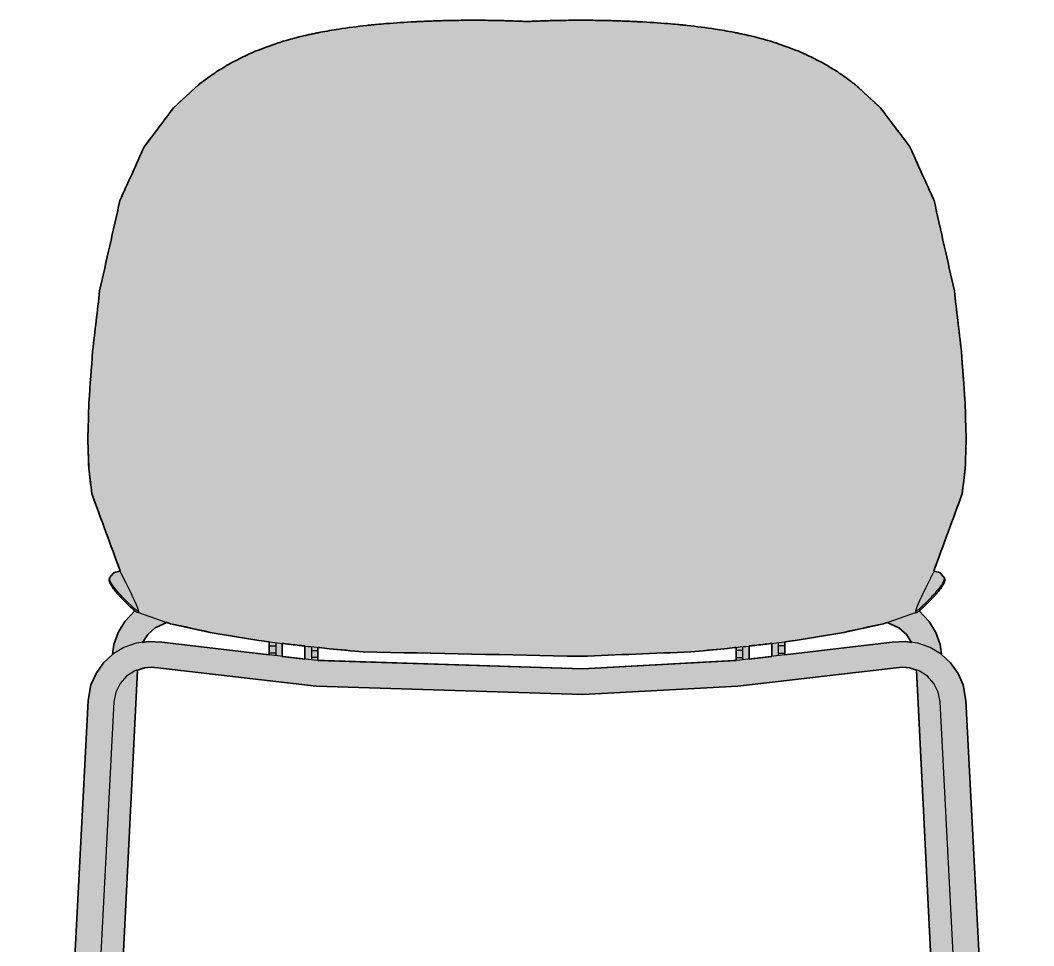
# Model space of a CAD drawing. Header units: millimetres. Extents: x 0 to 1859, y -1281 to 1132.
# Drawn here: x 101 to 726, y -711 to -140 of the extents above; entities that cross this region are included whole.
import ezdxf

# ---------------------------------------------------------------- set-up
doc = ezdxf.new("R2010")
doc.units = ezdxf.units.MM
doc.layers.add('Blocks', color=7, linetype='Continuous')
doc.layers.add('Blocks$Fill', color=7, linetype='Continuous', true_color=0xffffff)
doc.layers.add('Blocks$Inner', color=7, linetype='Continuous', lineweight=25, true_color=0x007f00)
doc.layers.add('Blocks$Outline', color=7, linetype='Continuous', lineweight=35, true_color=0xff3f3f)

# ---------------------------------------------------------------- blocks, each defined once
blk = doc.blocks.new('N02 Barstool Back')
at = {"layer": 'Blocks$Fill'}
h = blk.add_hatch(color=256, dxfattribs=at)
h.paths.add_polyline_path([(446.28, 1140.63), (470.32, 1140.23), (482.31, 1139.72), (500.12, 1138.55), (511.86, 1137.44), (520.58, 1136.39), (529.2, 1135.16), (534.89, 1134.23), (543.3, 1132.65), (550.17, 1131.16), (554.27, 1130.17), (559.63, 1128.75), (565.53, 1127), (567.48, 1126.39), (578.72, 1122.22), (581.03, 1121.31), (582.39, 1120.74), (587.11, 1118.58), (591.7, 1116.3), (596.16, 1113.9), (600.49, 1111.38), (602.6, 1110.08), (604.66, 1108.76), (606.65, 1107.41), (612.44, 1103.28), (614.93, 1101.39), (615.7, 1100.79), (630.99, 1086.75), (649.17, 1062.58), (664.09, 1029.47), (676.57, 973.92), (680.91, 936.77), (683.2, 905.27), (683.86, 882.3), (683.29, 864.64), (681.43, 848.94), (663.97, 801.26), (667.78, 800.11), (670.38, 797.18), (670.38, 797.18), (670.38, 797.18), (670.38, 797.18), (670.38, 797.18), (670.38, 797.18), (670.38, 797.18), (670.38, 797.18), (670.38, 797.18), (670.39, 797.18), (670.39, 797.17), (670.39, 797.17), (670.39, 797.17), (670.39, 797.17), (670.39, 797.17), (670.39, 797.17), (670.39, 797.17), (670.66, 796.12), (670.68, 796.06), (670.69, 795.99), (670.7, 795.93), (670.71, 795.86), (670.71, 795.8), (670.72, 795.73), (670.72, 795.66), (670.72, 795.59), (670.72, 795.54), (670.72, 795.48), (670.72, 795.43), (670.71, 795.37), (670.71, 795.31), (670.7, 795.24), (670.69, 795.17), (670.68, 795.09), (670.67, 795.02), (670.65, 794.94), (670.64, 794.87), (670.62, 794.79), (670.6, 794.71), (670.55, 794.56), (670.5, 794.4), (670.45, 794.24), (670.38, 794.08), (670.3, 793.88), (670.24, 793.74), (670.16, 793.57), (670.07, 793.4), (669.88, 793.06), (669.68, 792.7), (669.46, 792.34), (669.05, 791.71), (668.46, 790.87), (667.63, 789.75), (666.58, 788.44), (665.89, 787.61), (664.43, 785.96), (662.9, 784.32), (659.66, 781.02), (657.92, 779.33), (657.01, 778.48), (656.07, 777.64), (655.48, 777.14), (654.9, 776.66), (660.97, 770.12), (665.11, 763.32), (667.79, 755.84), (668.66, 749.69), (674.27, 744.5), (678.83, 738.1), (681.97, 730.94), (683.7, 721.41), (699.1, 424.4), (703.42, 347.8), (704.23, 346.46), (704.74, 344.89), (704.85, 343.29), (704.83, 342.36), (704.67, 341.38), (703.9, 339.5), (703.89, 339.48), (722.83, 3.83), (723.47, 3.83), (723.91, 3.79), (724.41, 3.63), (724.71, 3.44), (725.04, 3.14), (725.28, 2.77), (725.45, 2.35), (725.51, 2.03), (725.51, 1.64), (725.45, 1.32), (725.35, 1.04), (725.08, 0.61), (724.82, 0.33), (724.35, 0), (723.79, -0.18), (687.61, -0.18), (687.05, 0), (686.58, 0.33), (686.32, 0.61), (686.05, 1.04), (685.95, 1.32), (685.89, 1.64), (685.89, 2.03), (685.95, 2.35), (686.12, 2.77), (686.37, 3.14), (686.69, 3.44), (686.99, 3.63), (687.49, 3.79), (687.92, 3.83), (688.25, 3.83), (673.2, 335.29), (153.08, 335.29), (138.04, 3.83), (138.36, 3.83), (138.8, 3.79), (139.3, 3.63), (139.6, 3.44), (139.92, 3.14), (140.17, 2.77), (140.34, 2.35), (140.39, 2.03), (140.4, 1.64), (140.34, 1.32), (140.24, 1.04), (139.97, 0.61), (139.71, 0.33), (139.24, 0), (138.68, -0.18), (102.5, -0.18), (101.94, 0), (101.47, 0.33), (101.2, 0.61), (100.93, 1.04), (100.83, 1.32), (100.78, 1.64), (100.78, 2.03), (100.84, 2.35), (101, 2.77), (101.25, 3.14), (101.57, 3.44), (101.87, 3.63), (102.38, 3.79), (102.82, 3.83), (103.45, 3.83), (122.39, 339.48), (122.38, 339.5), (121.62, 341.38), (121.45, 342.36), (121.43, 343.29), (121.55, 344.89), (122.06, 346.46), (122.86, 347.8), (142.58, 721.41), (144.32, 730.94), (147.46, 738.1), (152.02, 744.5), (157.62, 749.69), (158.5, 755.84), (161.18, 763.32), (165.32, 770.12), (171.39, 776.66), (170.8, 777.14), (170.22, 777.64), (169.28, 778.48), (168.37, 779.33), (166.62, 781.02), (163.38, 784.32), (161.86, 785.96), (160.4, 787.61), (159.71, 788.44), (158.66, 789.75), (157.8, 790.9), (157.24, 791.71), (156.83, 792.34), (156.61, 792.7), (156.4, 793.06), (156.22, 793.4), (156.13, 793.57), (156.05, 793.74), (155.99, 793.88), (155.91, 794.08), (155.84, 794.24), (155.78, 794.4), (155.73, 794.56), (155.69, 794.71), (155.67, 794.79), (155.65, 794.87), (155.64, 794.94), (155.62, 795.02), (155.61, 795.09), (155.6, 795.17), (155.59, 795.24), (155.58, 795.31), (155.57, 795.37), (155.57, 795.43), (155.57, 795.48), (155.56, 795.54), (155.56, 795.59), (155.57, 795.66), (155.57, 795.73), (155.57, 795.8), (155.58, 795.86), (155.59, 795.93), (155.6, 795.99), (155.61, 796.06), (155.62, 796.12), (155.9, 797.17), (155.9, 797.17), (155.9, 797.17), (155.9, 797.17), (155.9, 797.17), (155.9, 797.17), (155.9, 797.17), (155.9, 797.18), (155.9, 797.18), (155.9, 797.18), (155.9, 797.18), (155.9, 797.18), (155.9, 797.18), (155.9, 797.18), (155.9, 797.18), (155.9, 797.18), (155.9, 797.18), (158.51, 800.11), (162.32, 801.26), (144.86, 848.94), (143, 864.64), (142.42, 882.3), (143.09, 905.27), (145.38, 936.77), (149.71, 973.92), (162.19, 1029.47), (177.12, 1062.58), (195.3, 1086.75), (210.59, 1100.79), (211.36, 1101.39), (213.85, 1103.28), (217.19, 1105.69), (221.63, 1108.76), (223.69, 1110.08), (225.8, 1111.38), (230.13, 1113.9), (234.59, 1116.3), (239.18, 1118.58), (243.9, 1120.74), (245.26, 1121.31), (247.56, 1122.22), (258.81, 1126.39), (260.76, 1127), (266.66, 1128.75), (272.01, 1130.17), (277.46, 1131.47), (285.77, 1133.2), (291.4, 1134.23), (297.09, 1135.16), (305.71, 1136.39), (317.35, 1137.74), (326.16, 1138.55), (343.98, 1139.72), (361.99, 1140.4), (386.05, 1140.6), (410.15, 1140), (413.14, 1139.87), (416.14, 1140), (440.24, 1140.6), (446.18, 1140.63)], flags=0)
h.paths.add_polyline_path([(564.05, 756.57), (550.05, 754.96), (550.05, 746.8), (564.05, 748.46)], flags=0)
h.paths.add_polyline_path([(635.2, 769.53), (632.81, 768.7), (608.49, 763.38), (578.48, 758.43), (572.05, 757.6), (572.05, 755.01), (572.05, 754.68), (572.05, 750.56), (572.05, 749.41), (638.22, 757.25), (646.2, 757.75), (650.16, 757.2), (646.98, 762.03), (642.26, 766.1)], flags=0)
h.paths.add_polyline_path([(542.05, 754.07), (514.1, 751.33), (446.18, 748.61), (312.19, 751.33), (291.3, 753.3), (284.24, 754.07), (284.24, 752.22), (284.24, 751.92), (284.24, 747.77), (284.24, 746.06), (447.5, 740.97), (542.05, 746.01), (542.05, 747.77), (542.05, 749.6), (542.05, 752.22)], flags=0)
h.paths.add_polyline_path([(262.24, 748.46), (276.24, 746.8), (276.24, 754.96), (262.24, 756.57)], flags=0)
h.paths.add_polyline_path([(254.24, 757.6), (247.81, 758.43), (217.79, 763.38), (193.47, 768.7), (191.09, 769.53), (184.03, 766.1), (179.31, 762.03), (176.13, 757.2), (180.09, 757.75), (188.07, 757.25), (254.24, 749.41), (254.24, 750.56), (254.24, 751.73), (254.24, 755.01)], flags=0)
h.paths.add_polyline_path([(653.29, 740.13), (648.94, 741.52), (644.84, 741.91), (640.78, 741.59), (543.21, 730.1), (447.5, 725.08), (283.08, 730.1), (185.51, 741.59), (181.45, 741.91), (177.34, 741.52), (173, 740.13), (153.81, 351.29), (672.48, 351.29)], flags=0)
at = {"layer": 'Blocks$Inner'}
for p, q in [((254.24, 757.6), (254.24, 755.01)), ((258.24, 757.09), (258.24, 755.01)), ((262.24, 756.61), (262.24, 748.46)), ((564.05, 756.61), (564.05, 748.46)), ((568.05, 757.09), (568.05, 755.01)), ((572.05, 757.6), (572.05, 755.01)), ((254.24, 755.01), (258.24, 755.01)), ((254.24, 750.56), (254.24, 749.41)), ((258.24, 750.56), (254.24, 750.56)), ((258.24, 750.56), (258.24, 748.93)), ((276.24, 754.96), (276.24, 746.8)), ((280.24, 754.52), (280.24, 752.22)), ((280.24, 752.22), (284.24, 752.22)), ((284.24, 752.22), (284.24, 754.07)), ((542.05, 752.22), (542.05, 754.07)), ((546.05, 752.22), (542.05, 752.22)), ((546.05, 754.52), (546.05, 752.22)), ((550.05, 754.96), (550.05, 746.8)), ((572.05, 755.01), (568.05, 755.01)), ((568.05, 750.56), (568.05, 748.93)), ((568.05, 750.56), (572.05, 750.56)), ((572.05, 750.56), (572.05, 749.41)), ((280.24, 747.77), (280.24, 746.33)), ((284.24, 747.77), (280.24, 747.77)), ((284.24, 746.01), (284.24, 747.77)), ((542.05, 746.01), (542.05, 747.77)), ((542.05, 747.77), (546.05, 747.77)), ((546.05, 747.77), (546.05, 746.33))]:
    blk.add_line(p, q, dxfattribs=at)
for points in [[(213.85, 1103.28), (211.36, 1101.39), (210.59, 1100.79), (195.3, 1086.75), (177.12, 1062.58), (162.19, 1029.47), (149.71, 973.92), (145.38, 936.77), (143.09, 905.27), (142.42, 882.3), (143, 864.64), (144.86, 848.94), (162.66, 800.32), (165.61, 794.3), (167.69, 790.09), (169.09, 787.24), (170.24, 784.86), (171.07, 783.12), (172.26, 780.47), (173.05, 778.51), (173.73, 776.5)], [(155.9, 797.18), (158.51, 800.11), (162.32, 801.26)], [(670.38, 797.18), (667.78, 800.11), (663.97, 801.26)], [(157.62, 749.69), (158.5, 755.84), (161.18, 763.32), (165.32, 770.12), (171.39, 776.66)], [(173.61, 775.61), (193.47, 768.7), (217.79, 763.38), (247.81, 758.43), (264.23, 756.32), (273.85, 755.22), (276.68, 754.91), (278.29, 754.73), (279.11, 754.65), (279.83, 754.57), (285.15, 753.97), (291.3, 753.3), (312.19, 751.33), (446.18, 748.61), (514.1, 751.33), (534.99, 753.3), (541.13, 753.97), (546.46, 754.57), (547.18, 754.65), (547.99, 754.73), (549.61, 754.91), (552.44, 755.22), (562.06, 756.32), (578.48, 758.43), (608.49, 763.38), (632.81, 768.7), (652.68, 775.61)], [(668.66, 749.69), (667.79, 755.84), (665.11, 763.32), (660.97, 770.12), (654.9, 776.66)], [(191.09, 769.53), (184.03, 766.1), (179.31, 762.03), (176.13, 757.2)], [(635.2, 769.53), (642.26, 766.1), (646.98, 762.03), (650.16, 757.2)], [(699.1, 424.4), (683.7, 721.41), (681.97, 730.94), (678.83, 738.1), (674.27, 744.5), (668.46, 749.87), (661.65, 753.98), (654.13, 756.64), (646.2, 757.75), (638.22, 757.25), (544.42, 746.14), (447.5, 740.97), (281.87, 746.14), (188.07, 757.25), (180.09, 757.75), (172.16, 756.64), (164.64, 753.98), (157.83, 749.87), (152.02, 744.5), (147.46, 738.1), (144.32, 730.94), (142.58, 721.41), (127.19, 424.4)], [(681.81, 450.04), (667.79, 720.59), (666.69, 726.41), (664.03, 731.78), (659.99, 736.3), (654.84, 739.63), (648.94, 741.52), (644.84, 741.91), (640.78, 741.59), (543.21, 730.1), (447.5, 725.08), (283.08, 730.1), (185.51, 741.59), (181.45, 741.91), (177.34, 741.52), (171.45, 739.63), (166.3, 736.3), (162.26, 731.78), (159.6, 726.41), (158.5, 720.59), (144.47, 450.04)], [(173.01, 740.33), (154.41, 364.59), (153.79, 350.96)], [(653.28, 740.33), (671.87, 364.59), (672.48, 351.29)]]:
    blk.add_lwpolyline(points, dxfattribs=at)
for points, degree in [([(314.42, 1137.44), (308.59, 1136.8), (302.8, 1136.05), (297.09, 1135.16)], 3), ([(317.35, 1137.74), (316.37, 1137.64), (315.4, 1137.54), (314.42, 1137.44)], 3), ([(349.96, 1140), (348.97, 1139.96), (347.97, 1139.91), (346.97, 1139.87)], 3), ([(352.96, 1140.12), (351.96, 1140.08), (350.96, 1140.04), (349.96, 1140)], 3), ([(355.97, 1140.23), (354.97, 1140.19), (353.97, 1140.16), (352.96, 1140.12)], 3), ([(358.98, 1140.32), (357.97, 1140.29), (356.97, 1140.26), (355.97, 1140.23)], 3), ([(361.99, 1140.4), (360.98, 1140.38), (359.98, 1140.35), (358.98, 1140.32)], 3), ([(374.06, 1140.6), (370.03, 1140.57), (366.01, 1140.5), (361.99, 1140.4)], 3), ([(377.08, 1140.62), (376.08, 1140.62), (375.07, 1140.61), (374.06, 1140.6)], 3), ([(380.01, 1140.63), (379.1, 1140.63), (378.09, 1140.63), (377.08, 1140.62)], 3), ([(383.03, 1140.62), (382.02, 1140.63), (381.01, 1140.63), (380.01, 1140.63)], 3), ([(386.05, 1140.6), (385.04, 1140.61), (384.04, 1140.62), (383.03, 1140.62)], 3), ([(398.12, 1140.4), (394.11, 1140.5), (390.08, 1140.57), (386.05, 1140.6)], 3), ([(401.14, 1140.32), (400.13, 1140.35), (399.13, 1140.38), (398.12, 1140.4)], 3), ([(404.14, 1140.23), (403.14, 1140.26), (402.14, 1140.29), (401.14, 1140.32)], 3), ([(407.15, 1140.12), (406.15, 1140.16), (405.15, 1140.19), (404.14, 1140.23)], 3), ([(410.15, 1140), (409.15, 1140.04), (408.15, 1140.08), (407.15, 1140.12)], 3), ([(413.14, 1139.87), (412.15, 1139.91), (411.15, 1139.96), (410.15, 1140)], 3), ([(416.14, 1140), (415.14, 1139.96), (414.14, 1139.91), (413.14, 1139.87)], 3), ([(419.14, 1140.12), (418.14, 1140.08), (417.14, 1140.04), (416.14, 1140)], 3), ([(422.14, 1140.23), (421.14, 1140.19), (420.14, 1140.16), (419.14, 1140.12)], 3), ([(425.15, 1140.32), (424.15, 1140.29), (423.15, 1140.26), (422.14, 1140.23)], 3), ([(428.16, 1140.4), (427.16, 1140.38), (426.15, 1140.35), (425.15, 1140.32)], 3), ([(440.24, 1140.6), (436.21, 1140.57), (432.18, 1140.5), (428.16, 1140.4)], 3), ([(443.26, 1140.62), (442.25, 1140.62), (441.24, 1140.61), (440.24, 1140.6)], 3), ([(446.28, 1140.63), (445.27, 1140.63), (444.27, 1140.63), (443.26, 1140.62)], 3), ([(446.18, 1140.63), (446.21, 1140.63), (446.25, 1140.63), (446.28, 1140.63)], 3), ([(446.28, 1140.63), (447.19, 1140.63), (448.2, 1140.63), (449.2, 1140.62)], 3), ([(449.2, 1140.62), (450.21, 1140.62), (451.22, 1140.61), (452.23, 1140.6)], 3), ([(452.23, 1140.6), (456.26, 1140.57), (460.28, 1140.5), (464.3, 1140.4)], 3), ([(464.3, 1140.4), (465.3, 1140.38), (466.31, 1140.35), (467.31, 1140.32)], 3), ([(467.31, 1140.32), (468.31, 1140.29), (469.32, 1140.26), (470.32, 1140.23)], 3), ([(470.32, 1140.23), (471.32, 1140.19), (472.32, 1140.16), (473.32, 1140.12)], 3), ([(473.32, 1140.12), (474.32, 1140.08), (475.32, 1140.04), (476.32, 1140)], 3), ([(476.32, 1140), (477.32, 1139.96), (478.32, 1139.91), (479.32, 1139.87)], 3), ([(508.94, 1137.74), (509.92, 1137.64), (510.89, 1137.54), (511.86, 1137.44)], 3), ([(511.86, 1137.44), (517.7, 1136.8), (523.49, 1136.05), (529.2, 1135.16)], 3), ([(276.12, 1131.16), (273.82, 1130.62), (272.91, 1130.4), (272.01, 1130.17)], 3), ([(277.46, 1131.47), (277.01, 1131.36), (276.56, 1131.26), (276.12, 1131.16)], 3), ([(280.21, 1132.07), (279.29, 1131.87), (278.37, 1131.67), (277.46, 1131.47)], 3), ([(282.98, 1132.65), (282.06, 1132.46), (281.13, 1132.27), (280.21, 1132.07)], 3), ([(285.77, 1133.2), (284.84, 1133.02), (283.91, 1132.84), (282.98, 1132.65)], 3), ([(291.4, 1134.23), (289.52, 1133.9), (287.64, 1133.56), (285.77, 1133.2)], 3), ([(297.09, 1135.16), (295.18, 1134.86), (293.29, 1134.55), (291.4, 1134.23)], 3), ([(529.2, 1135.16), (531.1, 1134.86), (533, 1134.55), (534.89, 1134.23)], 3), ([(534.89, 1134.23), (536.77, 1133.9), (538.65, 1133.56), (540.51, 1133.2)], 3), ([(540.51, 1133.2), (541.45, 1133.02), (542.38, 1132.84), (543.3, 1132.65)], 3), ([(543.3, 1132.65), (544.23, 1132.46), (545.15, 1132.27), (546.08, 1132.07)], 3), ([(546.08, 1132.07), (547, 1131.87), (547.91, 1131.67), (548.83, 1131.47)], 3), ([(548.83, 1131.47), (549.28, 1131.36), (549.72, 1131.26), (550.17, 1131.16)], 3), ([(550.17, 1131.16), (552.47, 1130.62), (553.37, 1130.4), (554.27, 1130.17)], 3), ([(266.66, 1128.75), (260.53, 1126.94), (259.67, 1126.67), (258.81, 1126.39)], 3), ([(272.01, 1130.17), (268.43, 1129.24), (267.54, 1129), (266.66, 1128.75)], 3), ([(554.27, 1130.17), (557.86, 1129.24), (558.75, 1129), (559.63, 1128.75)], 3), ([(559.63, 1128.75), (565.76, 1126.94), (566.62, 1126.67), (567.48, 1126.39)], 3), ([(612.44, 1103.28), (614.93, 1101.39)], 1), ([(614.93, 1101.39), (615.7, 1100.79)], 1), ([(615.7, 1100.79), (630.99, 1086.75)], 1), ([(630.99, 1086.75), (649.17, 1062.58)], 1), ([(649.17, 1062.58), (664.09, 1029.47)], 1), ([(664.09, 1029.47), (676.57, 973.92)], 1), ([(676.57, 973.92), (680.91, 936.77)], 1), ([(680.91, 936.77), (683.2, 905.27)], 1), ([(683.2, 905.27), (683.86, 882.3)], 1), ([(683.86, 882.3), (683.29, 864.64)], 1), ([(683.29, 864.64), (681.43, 848.94)], 1), ([(681.43, 848.94), (663.63, 800.32)], 1), ([(663.63, 800.32), (660.68, 794.3)], 1), ([(155.56, 795.59), (155.56, 795.69), (155.57, 795.78), (155.58, 795.86)], 3), ([(155.58, 795.86), (155.59, 795.95), (155.6, 796.04), (155.62, 796.12)], 3), ([(155.62, 795.02), (155.6, 795.12), (155.59, 795.21), (155.58, 795.31)], 3), ([(155.62, 796.12), (155.9, 797.17)], 1), ([(155.78, 794.4), (155.71, 794.61), (155.66, 794.82), (155.62, 795.02)], 3), ([(155.91, 794.08), (155.86, 794.19), (155.82, 794.29), (155.78, 794.4)], 3), ([(155.91, 795.88), (155.89, 795.98), (155.87, 796.08), (155.86, 796.18)], 3), ([(155.9, 797.17), (155.9, 797.18), (155.9, 797.18), (155.9, 797.18)], 3), ([(155.99, 795.57), (155.96, 795.68), (155.93, 795.78), (155.91, 795.88)], 3), ([(156.1, 795.24), (156.06, 795.35), (156.02, 795.46), (155.99, 795.57)], 3), ([(156.4, 793.06), (156.27, 793.29), (156.15, 793.52), (156.05, 793.74)], 3), ([(156.23, 794.91), (156.19, 795.02), (156.14, 795.13), (156.1, 795.24)], 3), ([(156.4, 794.56), (156.34, 794.68), (156.28, 794.79), (156.23, 794.91)], 3), ([(156.57, 794.23), (156.51, 794.34), (156.45, 794.45), (156.4, 794.56)], 3), ([(156.78, 793.85), (156.71, 793.97), (156.64, 794.09), (156.58, 794.21)], 3), ([(660.68, 794.3), (658.6, 790.09)], 1), ([(669.51, 793.85), (669.58, 793.97), (669.64, 794.09), (669.71, 794.21)], 3), ([(669.72, 794.23), (669.78, 794.34), (669.84, 794.45), (669.89, 794.56)], 3), ([(669.88, 793.06), (670.02, 793.29), (670.13, 793.52), (670.24, 793.74)], 3), ([(669.89, 794.56), (669.95, 794.68), (670, 794.79), (670.05, 794.91)], 3), ([(670.05, 794.91), (670.1, 795.02), (670.15, 795.13), (670.19, 795.24)], 3), ([(670.19, 795.24), (670.23, 795.35), (670.26, 795.46), (670.3, 795.57)], 3), ([(670.3, 795.57), (670.33, 795.68), (670.35, 795.78), (670.38, 795.88)], 3), ([(670.39, 797.17), (670.38, 797.18), (670.38, 797.18), (670.38, 797.18)], 3), ([(670.38, 795.88), (670.4, 795.98), (670.42, 796.08), (670.43, 796.18)], 3), ([(670.38, 794.08), (670.43, 794.19), (670.47, 794.29), (670.5, 794.4)], 3), ([(670.66, 796.12), (670.39, 797.17)], 1), ([(670.5, 794.4), (670.57, 794.61), (670.63, 794.82), (670.67, 795.02)], 3), ([(670.71, 795.86), (670.7, 795.95), (670.68, 796.04), (670.66, 796.12)], 3), ([(670.67, 795.02), (670.69, 795.12), (670.7, 795.21), (670.71, 795.31)], 3), ([(670.72, 795.59), (670.72, 795.69), (670.72, 795.78), (670.71, 795.86)], 3), ([(156.61, 792.7), (156.54, 792.82), (156.47, 792.94), (156.4, 793.06)], 3), ([(157.06, 791.98), (156.98, 792.1), (156.9, 792.22), (156.83, 792.34)], 3), ([(157.56, 791.24), (157.48, 791.37), (157.39, 791.49), (157.31, 791.61)], 3), ([(157.72, 792.37), (157.64, 792.5), (157.55, 792.62), (157.47, 792.75)], 3), ([(157.99, 791.99), (157.9, 792.12), (157.81, 792.25), (157.72, 792.37)], 3), ([(158.38, 790.12), (158.19, 790.37), (158.01, 790.62), (157.83, 790.87)], 3), ([(158.26, 791.61), (158.17, 791.74), (158.08, 791.87), (157.99, 791.99)], 3), ([(158.54, 791.23), (158.45, 791.36), (158.36, 791.49), (158.26, 791.61)], 3), ([(158.83, 790.85), (158.74, 790.98), (158.64, 791.1), (158.55, 791.23)], 3), ([(158.95, 789.37), (158.86, 789.5), (158.76, 789.62), (158.66, 789.75)], 3), ([(159.13, 790.46), (159.03, 790.59), (158.93, 790.72), (158.84, 790.85)], 3), ([(159.44, 790.08), (159.34, 790.21), (159.23, 790.33), (159.13, 790.46)], 3), ([(159.75, 789.69), (159.65, 789.82), (159.54, 789.95), (159.44, 790.08)], 3), ([(657.19, 787.24), (656.04, 784.86)], 1), ([(658.6, 790.09), (657.19, 787.24)], 1), ([(666.54, 789.69), (666.64, 789.82), (666.75, 789.95), (666.85, 790.08)], 3), ([(666.85, 790.08), (666.95, 790.21), (667.05, 790.33), (667.15, 790.46)], 3), ([(667.15, 790.46), (667.25, 790.59), (667.35, 790.72), (667.45, 790.85)], 3), ([(667.33, 789.37), (667.43, 789.5), (667.53, 789.62), (667.63, 789.75)], 3), ([(667.45, 790.85), (667.55, 790.98), (667.65, 791.1), (667.74, 791.23)], 3), ([(667.74, 791.23), (667.84, 791.36), (667.93, 791.49), (668.02, 791.61)], 3), ([(667.91, 790.12), (668.1, 790.37), (668.28, 790.62), (668.46, 790.87)], 3), ([(668.03, 791.61), (668.12, 791.74), (668.21, 791.87), (668.3, 791.99)], 3), ([(668.3, 791.99), (668.39, 792.12), (668.48, 792.25), (668.56, 792.37)], 3), ([(668.56, 792.37), (668.65, 792.5), (668.73, 792.62), (668.82, 792.75)], 3), ([(668.73, 791.24), (668.81, 791.37), (668.9, 791.49), (668.98, 791.61)], 3), ([(669.23, 791.98), (669.31, 792.1), (669.38, 792.22), (669.46, 792.34)], 3), ([(669.68, 792.7), (669.75, 792.82), (669.82, 792.94), (669.88, 793.06)], 3), ([(655.22, 783.12), (654.03, 780.47)], 1), ([(656.04, 784.86), (655.22, 783.12)], 1), ([(173.73, 776.5), (173.76, 775.97), (173.74, 775.89), (173.61, 775.61)], 3), ([(652.56, 776.5), (652.53, 775.97), (652.55, 775.89), (652.68, 775.61)], 3), ([(653.23, 778.51), (652.56, 776.5)], 1), ([(654.03, 780.47), (653.23, 778.51)], 1)]:
    blk.add_open_spline(points, degree=degree, dxfattribs=at)
for points, knots in [([(326.16, 1138.55), (324.2, 1138.39), (321.25, 1138.13), (318.32, 1137.84), (317.35, 1137.74)], [1.109888281, 1.109888281, 1.109888281, 1.109888281, 1.115382787, 1.11813004, 1.11813004, 1.11813004, 1.11813004]), ([(346.97, 1139.87), (345.97, 1139.82), (338.99, 1139.48), (332.06, 1139.04), (326.16, 1138.55)], [1.09065765, 1.09065765, 1.09065765, 1.09065765, 1.09340481, 1.10988828, 1.10988828, 1.10988828, 1.10988828]), ([(479.32, 1139.87), (480.32, 1139.82), (487.29, 1139.48), (494.22, 1139.04), (500.12, 1138.55)], [-0.96978078, -0.96978078, -0.96978078, -0.96978078, -0.96703362, -0.95055015, -0.95055015, -0.95055015, -0.95055015]), ([(500.12, 1138.55), (502.09, 1138.39), (505.03, 1138.13), (507.96, 1137.84), (508.94, 1137.74)], [-0.950550151, -0.950550151, -0.950550151, -0.950550151, -0.945055645, -0.942308392, -0.942308392, -0.942308392, -0.942308392]), ([(258.81, 1126.39), (247.11, 1122.11), (242.26, 1120.09), (234.51, 1116.38), (225.71, 1111.46), (220.21, 1107.87), (217.72, 1106.05)], [1.1661757, 1.1661757, 1.1661757, 1.1661757, 1.17167021, 1.18265922, 1.19364823, 1.20463724, 1.20463724, 1.20463724, 1.20463724]), ([(567.48, 1126.39), (579.18, 1122.11), (584.02, 1120.09), (591.78, 1116.38), (600.58, 1111.46), (606.08, 1107.87), (608.57, 1106.05)], [-0.89426273, -0.89426273, -0.89426273, -0.89426273, -0.88876822, -0.87777921, -0.8667902, -0.85580119, -0.85580119, -0.85580119, -0.85580119]), ([(217.72, 1106.05), (217.54, 1105.93), (216.23, 1105.02), (214.95, 1104.1), (213.85, 1103.28)], [1.204637, 1.204637, 1.204637, 1.204637, 2.0072, 7.136182, 7.136182, 7.136182, 7.136182]), ([(608.57, 1106.05), (608.74, 1105.93), (610.05, 1105.02), (611.34, 1104.1), (612.44, 1103.28)], [-0.855801, -0.855801, -0.855801, -0.855801, -0.053238, 5.075743, 5.075743, 5.075743, 5.075743]), ([(155.58, 795.31), (155.58, 795.33), (155.57, 795.43), (155.56, 795.52), (155.56, 795.59)], [529.78464, 529.78464, 529.78464, 529.78464, 530.411221, 532.749854, 532.749854, 532.749854, 532.749854]), ([(156.05, 793.74), (156.01, 793.84), (155.96, 793.95), (155.91, 794.06), (155.91, 794.08)], [514.955567, 514.955567, 514.955567, 514.955567, 517.432124, 517.921176, 517.921176, 517.921176, 517.921176]), ([(157.47, 792.75), (157.31, 793), (157.07, 793.37), (156.85, 793.73), (156.78, 793.85)], [-0.335172546, -0.335172546, -0.335172546, -0.335172546, -0.329681137, -0.32694046, -0.32694046, -0.32694046, -0.32694046]), ([(668.82, 792.75), (668.98, 793), (669.22, 793.37), (669.44, 793.73), (669.51, 793.85)], [-0.335172546, -0.335172546, -0.335172546, -0.335172546, -0.329681137, -0.32694046, -0.32694046, -0.32694046, -0.32694046]), ([(670.24, 793.74), (670.28, 793.84), (670.33, 793.95), (670.37, 794.06), (670.38, 794.08)], [638.484771, 638.484771, 638.484771, 638.484771, 640.961328, 641.450379, 641.450379, 641.450379, 641.450379]), ([(670.71, 795.31), (670.71, 795.33), (670.72, 795.43), (670.72, 795.52), (670.72, 795.59)], [653.313843, 653.313843, 653.313843, 653.313843, 653.940424, 656.279058, 656.279058, 656.279058, 656.279058]), ([(156.83, 792.34), (156.79, 792.4), (156.72, 792.52), (156.65, 792.64), (156.61, 792.7)], [503.09209, 503.09209, 503.09209, 503.09209, 504.45255, 506.057676, 506.057676, 506.057676, 506.057676]), ([(157.31, 791.61), (157.28, 791.65), (157.2, 791.77), (157.12, 791.89), (157.06, 791.98)], [497.160607, 497.160607, 497.160607, 497.160607, 497.962251, 500.126319, 500.126319, 500.126319, 500.126319]), ([(157.83, 790.87), (157.82, 790.88), (157.73, 791.01), (157.64, 791.13), (157.56, 791.24)], [491.228145, 491.228145, 491.228145, 491.228145, 491.471997, 494.194405, 494.194405, 494.194405, 494.194405]), ([(158.66, 789.75), (158.58, 789.86), (158.48, 789.99), (158.39, 790.11), (158.38, 790.12)], [482.330831, 482.330831, 482.330831, 482.330831, 484.982031, 485.296517, 485.296517, 485.296517, 485.296517]), ([(173.61, 775.61), (173.59, 775.59), (173.42, 775.45), (172.96, 775.57), (171.81, 776.28), (170.2, 777.63), (168.35, 779.33), (166.61, 781.03), (164.96, 782.68), (163.37, 784.32), (161.85, 785.95), (160.38, 787.61), (159.44, 788.75), (158.98, 789.34), (158.95, 789.37)], [360.71473, 360.71473, 360.71473, 360.71473, 361.656842, 368.403027, 374.638559, 387.620276, 400.601992, 413.583709, 426.565425, 439.547142, 452.528859, 465.510575, 478.492292, 479.365117, 479.365117, 479.365117, 479.365117]), ([(173.73, 776.5), (173.65, 776.48), (173.38, 776.47), (172.78, 776.78), (171.94, 777.37), (171.2, 777.96), (170.6, 778.48), (170.01, 779.01), (169.32, 779.64), (168.47, 780.44), (166.84, 782.01), (164.55, 784.33), (161.93, 787.11), (160.38, 788.92), (159.75, 789.69)], [-0.4587769, -0.4587769, -0.4587769, -0.4587769, -0.456044, -0.4505495, -0.4450549, -0.4395604, -0.4368132, -0.4340659, -0.4285714, -0.4230769, -0.4175824, -0.3956044, -0.3736264, -0.3571429, -0.3571429, -0.3571429, -0.3571429]), ([(652.56, 776.5), (652.63, 776.48), (652.9, 776.47), (653.51, 776.78), (654.35, 777.37), (655.08, 777.96), (655.68, 778.48), (656.28, 779.01), (656.97, 779.64), (657.82, 780.44), (659.44, 782.01), (661.74, 784.33), (664.36, 787.11), (665.91, 788.92), (666.54, 789.69)], [-0.4587769, -0.4587769, -0.4587769, -0.4587769, -0.456044, -0.4505495, -0.4450549, -0.4395604, -0.4368132, -0.4340659, -0.4285714, -0.4230769, -0.4175824, -0.3956044, -0.3736264, -0.3571429, -0.3571429, -0.3571429, -0.3571429]), ([(652.68, 775.61), (652.7, 775.59), (652.86, 775.45), (653.32, 775.57), (654.48, 776.28), (656.09, 777.63), (657.94, 779.33), (659.68, 781.03), (661.33, 782.68), (662.91, 784.32), (664.43, 785.95), (665.9, 787.61), (666.84, 788.75), (667.3, 789.34), (667.33, 789.37)], [484.243933, 484.243933, 484.243933, 484.243933, 485.186046, 491.93223, 498.167762, 511.149479, 524.131196, 537.112912, 550.094629, 563.076345, 576.058062, 589.039779, 602.021495, 602.894321, 602.894321, 602.894321, 602.894321]), ([(667.63, 789.75), (667.71, 789.86), (667.81, 789.99), (667.9, 790.11), (667.91, 790.12)], [605.860035, 605.860035, 605.860035, 605.860035, 608.511234, 608.825721, 608.825721, 608.825721, 608.825721]), ([(668.46, 790.87), (668.47, 790.88), (668.56, 791.01), (668.65, 791.13), (668.73, 791.24)], [614.757348, 614.757348, 614.757348, 614.757348, 615.001201, 617.723608, 617.723608, 617.723608, 617.723608]), ([(668.98, 791.61), (669, 791.65), (669.09, 791.77), (669.17, 791.89), (669.23, 791.98)], [620.68981, 620.68981, 620.68981, 620.68981, 621.491454, 623.655522, 623.655522, 623.655522, 623.655522]), ([(669.46, 792.34), (669.5, 792.4), (669.57, 792.52), (669.64, 792.64), (669.68, 792.7)], [626.621293, 626.621293, 626.621293, 626.621293, 627.981753, 629.586879, 629.586879, 629.586879, 629.586879]), ([(254.24, 755.01), (254.24, 754.98), (254.24, 754.74), (254.24, 753.64), (254.24, 752.05), (254.24, 750.95), (254.24, 750.56)], [2.593984, 2.593984, 2.593984, 2.593984, 4.050428, 5.850583, 7.925986, 9.102601, 9.102601, 9.102601, 9.102601]), ([(258.24, 755.01), (258.24, 754.98), (258.24, 754.74), (258.24, 753.64), (258.24, 752.05), (258.24, 750.95), (258.24, 750.56)], [2.082313, 2.082313, 2.082313, 2.082313, 3.538757, 5.338912, 7.414315, 8.59093, 8.59093, 8.59093, 8.59093]), ([(280.24, 752.22), (280.24, 752.21), (280.24, 751.99), (280.24, 751.02), (280.24, 749.53), (280.24, 748.38), (280.24, 747.77)], [2.298101, 2.298101, 2.298101, 2.298101, 3.794156, 5.603436, 7.063469, 8.908434, 8.908434, 8.908434, 8.908434]), ([(284.24, 747.77), (284.24, 748.38), (284.24, 749.53), (284.24, 751.02), (284.24, 751.99), (284.24, 752.21), (284.24, 752.22)], [1.761209, 1.761209, 1.761209, 1.761209, 3.606173, 5.066206, 6.875487, 8.371542, 8.371542, 8.371542, 8.371542]), ([(542.05, 747.77), (542.05, 748.38), (542.05, 749.53), (542.05, 751.02), (542.05, 751.99), (542.05, 752.21), (542.05, 752.22)], [1.761209, 1.761209, 1.761209, 1.761209, 3.606173, 5.066206, 6.875487, 8.371542, 8.371542, 8.371542, 8.371542]), ([(546.05, 752.22), (546.05, 752.21), (546.05, 751.99), (546.05, 751.02), (546.05, 749.53), (546.05, 748.38), (546.05, 747.77)], [2.298101, 2.298101, 2.298101, 2.298101, 3.794156, 5.603436, 7.063469, 8.908434, 8.908434, 8.908434, 8.908434]), ([(568.05, 755.01), (568.05, 754.98), (568.05, 754.74), (568.05, 753.64), (568.05, 752.05), (568.05, 750.95), (568.05, 750.56)], [4, 4, 4, 4, 5.456443, 7.256599, 9.332001, 10.508616, 10.508616, 10.508616, 10.508616]), ([(572.05, 755.01), (572.05, 754.98), (572.05, 754.74), (572.05, 753.64), (572.05, 752.05), (572.05, 750.95), (572.05, 750.56)], [2.593984, 2.593984, 2.593984, 2.593984, 4.050428, 5.850583, 7.925986, 9.102601, 9.102601, 9.102601, 9.102601])]:
    blk.add_open_spline(points, degree=3, knots=knots, dxfattribs=at)
at = {"layer": 'Blocks$Outline'}
for points in [[(157.62, 749.69), (158.5, 755.84), (161.18, 763.32), (165.32, 770.12), (171.39, 776.66)], [(654.9, 776.66), (660.97, 770.12), (665.11, 763.32), (667.79, 755.84), (668.66, 749.69)], [(191.09, 769.53), (184.03, 766.1), (179.31, 762.03), (176.13, 757.2)], [(650.16, 757.2), (646.98, 762.03), (642.26, 766.1), (635.2, 769.53)], [(176.13, 757.2), (180.09, 757.75), (188.07, 757.25), (254.24, 749.41)], [(262.24, 756.57), (262.24, 748.46)], [(564.05, 748.46), (564.05, 756.57)], [(572.05, 749.41), (638.22, 757.25), (646.2, 757.75), (650.16, 757.2)], [(122.86, 347.8), (127.19, 424.4), (142.58, 721.41), (144.32, 730.94), (147.46, 738.1), (152.02, 744.5), (157.62, 749.69)], [(276.24, 746.8), (276.24, 754.96)], [(550.05, 754.96), (550.05, 746.8)], [(668.66, 749.69), (674.27, 744.5), (678.83, 738.1), (681.97, 730.94), (683.7, 721.41), (699.1, 424.4), (703.42, 347.8)], [(262.24, 748.46), (276.24, 746.8)], [(284.24, 746.06), (447.5, 740.97), (542.05, 746.01)], [(550.05, 746.8), (564.05, 748.46)], [(173, 740.13), (154.41, 364.59), (153.81, 351.29)], [(653.29, 740.13), (648.94, 741.52), (644.84, 741.91), (640.78, 741.59), (543.21, 730.1), (447.5, 725.08), (283.08, 730.1), (185.51, 741.59), (181.45, 741.91), (177.34, 741.52), (173, 740.13)], [(672.48, 351.29), (671.87, 364.59), (653.29, 740.13)]]:
    blk.add_lwpolyline(points, dxfattribs=at)
for points, knots in [([(162.32, 801.26), (156.5, 817.15), (150.68, 833.04), (144.86, 848.94), (144.24, 854.17), (143.62, 859.4), (143, 864.64), (142.81, 870.52), (142.62, 876.41), (142.42, 882.3), (142.65, 889.96), (142.87, 897.62), (143.09, 905.27), (143.85, 915.77), (144.61, 926.27), (145.38, 936.77), (146.82, 949.15), (148.27, 961.54), (149.71, 973.92), (153.87, 992.44), (158.03, 1010.95), (162.19, 1029.47), (167.17, 1040.51), (172.14, 1051.55), (177.12, 1062.58), (183.18, 1070.64), (189.24, 1078.7), (195.3, 1086.75), (200.4, 1091.43), (205.49, 1096.11), (210.59, 1100.79), (210.84, 1100.99), (211.1, 1101.19), (211.36, 1101.39), (212.19, 1102.02), (213.02, 1102.65), (213.85, 1103.28), (214.95, 1104.1), (216.23, 1105.02), (217.54, 1105.93), (217.72, 1106.05), (220.21, 1107.87), (225.71, 1111.46), (234.51, 1116.38), (242.26, 1120.09), (247.11, 1122.11), (258.81, 1126.39), (259.67, 1126.67), (260.53, 1126.94), (266.66, 1128.75), (267.54, 1129), (268.43, 1129.24), (272.01, 1130.17), (272.91, 1130.4), (273.82, 1130.62), (276.12, 1131.16), (276.56, 1131.26), (277.01, 1131.36), (277.46, 1131.47), (278.37, 1131.67), (279.29, 1131.87), (280.21, 1132.07), (281.13, 1132.27), (282.06, 1132.46), (282.98, 1132.65), (283.91, 1132.84), (284.84, 1133.02), (285.77, 1133.2), (287.64, 1133.56), (289.52, 1133.9), (291.4, 1134.23), (293.29, 1134.55), (295.18, 1134.86), (297.09, 1135.16), (302.8, 1136.05), (308.59, 1136.8), (314.42, 1137.44), (315.4, 1137.54), (316.37, 1137.64), (317.35, 1137.74), (318.32, 1137.84), (321.25, 1138.13), (324.2, 1138.39), (326.16, 1138.55), (332.06, 1139.04), (338.99, 1139.48), (345.97, 1139.82), (346.97, 1139.87), (347.97, 1139.91), (348.97, 1139.96), (349.96, 1140), (350.96, 1140.04), (351.96, 1140.08), (352.96, 1140.12), (353.97, 1140.16), (354.97, 1140.19), (355.97, 1140.23), (356.97, 1140.26), (357.97, 1140.29), (358.98, 1140.32), (359.98, 1140.35), (360.98, 1140.38), (361.99, 1140.4), (366.01, 1140.5), (370.03, 1140.57), (374.06, 1140.6), (375.07, 1140.61), (376.08, 1140.62), (377.08, 1140.62), (378.09, 1140.63), (379.1, 1140.63), (380.01, 1140.63), (381.01, 1140.63), (382.02, 1140.63), (383.03, 1140.62), (384.04, 1140.62), (385.04, 1140.61), (386.05, 1140.6), (390.08, 1140.57), (394.11, 1140.5), (398.12, 1140.4), (399.13, 1140.38), (400.13, 1140.35), (401.14, 1140.32), (402.14, 1140.29), (403.14, 1140.26), (404.14, 1140.23), (405.15, 1140.19), (406.15, 1140.16), (407.15, 1140.12), (408.15, 1140.08), (409.15, 1140.04), (410.15, 1140), (411.15, 1139.96), (412.15, 1139.91), (413.14, 1139.87), (414.14, 1139.91), (415.14, 1139.96), (416.14, 1140), (417.14, 1140.04), (418.14, 1140.08), (419.14, 1140.12), (420.14, 1140.16), (421.14, 1140.19), (422.14, 1140.23), (423.15, 1140.26), (424.15, 1140.29), (425.15, 1140.32), (426.15, 1140.35), (427.16, 1140.38), (428.16, 1140.4), (432.18, 1140.5), (436.21, 1140.57), (440.24, 1140.6), (441.24, 1140.61), (442.25, 1140.62), (443.26, 1140.62), (444.23, 1140.63), (445.21, 1140.63), (446.18, 1140.63)], [-331.719844, -331.719844, -331.719844, -331.719844, -280.94586, -280.94586, -280.94586, -265.136085, -265.136085, -265.136085, -247.468529, -247.468529, -247.468529, -224.479557, -224.479557, -224.479557, -192.903647, -192.903647, -192.903647, -155.499625, -155.499625, -155.499625, -98.563955, -98.563955, -98.563955, -62.244708, -62.244708, -62.244708, -31.998082, -31.998082, -31.998082, -11.248458, -11.248458, -11.248458, -10.267895, -10.267895, -10.267895, -7.136182, -7.136182, -7.136182, -2.0072, -1.204637, -1.204637, -1.204637, -1.193648, -1.182659, -1.17167, -1.166176, -1.166176, -1.166176, -1.163428, -1.163428, -1.163428, -1.160682, -1.160682, -1.160682, -1.157935, -1.157935, -1.157935, -1.156589, -1.156589, -1.156589, -1.153842, -1.153842, -1.153842, -1.151095, -1.151095, -1.151095, -1.148349, -1.148349, -1.148349, -1.142855, -1.142855, -1.142855, -1.137361, -1.137361, -1.137361, -1.120877, -1.120877, -1.120877, -1.11813, -1.11813, -1.11813, -1.115383, -1.109888, -1.109888, -1.109888, -1.093405, -1.090658, -1.090658, -1.090658, -1.08791, -1.08791, -1.08791, -1.085163, -1.085163, -1.085163, -1.082416, -1.082416, -1.082416, -1.079669, -1.079669, -1.079669, -1.076922, -1.076922, -1.076922, -1.065933, -1.065933, -1.065933, -1.063186, -1.063186, -1.063186, -1.060438, -1.060438, -1.060438, -1.057691, -1.057691, -1.057691, -1.054944, -1.054944, -1.054944, -1.043955, -1.043955, -1.043955, -1.041208, -1.041208, -1.041208, -1.038461, -1.038461, -1.038461, -1.035714, -1.035714, -1.035714, -1.032966, -1.032966, -1.032966, -1.030219, -1.030219, -1.030219, -1.027472, -1.027472, -1.027472, -1.024725, -1.024725, -1.024725, -1.021978, -1.021978, -1.021978, -1.01923, -1.01923, -1.01923, -1.016483, -1.016483, -1.016483, -1.005494, -1.005494, -1.005494, -1.002747, -1.002747, -1.002747, -1.000092, -1.000092, -1.000092, -1.000092]), ([(446.28, 1140.63), (447.19, 1140.63), (448.2, 1140.63), (449.2, 1140.62), (450.21, 1140.62), (451.22, 1140.61), (452.23, 1140.6), (456.26, 1140.57), (460.28, 1140.5), (464.3, 1140.4), (465.3, 1140.38), (466.31, 1140.35), (467.31, 1140.32), (468.31, 1140.29), (469.32, 1140.26), (470.32, 1140.23), (471.32, 1140.19), (472.32, 1140.16), (473.32, 1140.12), (474.32, 1140.08), (475.32, 1140.04), (476.32, 1140), (477.32, 1139.96), (478.32, 1139.91), (479.32, 1139.87), (480.32, 1139.82), (487.29, 1139.48), (494.22, 1139.04), (500.12, 1138.55), (502.09, 1138.39), (505.03, 1138.13), (507.96, 1137.84), (508.94, 1137.74), (509.92, 1137.64), (510.89, 1137.54), (511.86, 1137.44), (517.7, 1136.8), (523.49, 1136.05), (529.2, 1135.16), (531.1, 1134.86), (533, 1134.55), (534.89, 1134.23), (536.77, 1133.9), (538.65, 1133.56), (540.51, 1133.2), (541.45, 1133.02), (542.38, 1132.84), (543.3, 1132.65), (544.23, 1132.46), (545.15, 1132.27), (546.08, 1132.07), (547, 1131.87), (547.91, 1131.67), (548.83, 1131.47), (549.28, 1131.36), (549.72, 1131.26), (550.17, 1131.16), (552.47, 1130.62), (553.37, 1130.4), (554.27, 1130.17), (557.86, 1129.24), (558.75, 1129), (559.63, 1128.75), (565.76, 1126.94), (566.62, 1126.67), (567.48, 1126.39), (579.18, 1122.11), (584.02, 1120.09), (591.78, 1116.38), (600.58, 1111.46), (606.08, 1107.87), (608.57, 1106.05), (608.74, 1105.93), (610.05, 1105.02), (611.34, 1104.1), (612.44, 1103.28), (613.27, 1102.65), (614.1, 1102.02), (614.93, 1101.39), (615.19, 1101.19), (615.44, 1100.99), (615.7, 1100.79), (620.8, 1096.11), (625.89, 1091.43), (630.99, 1086.75), (637.05, 1078.7), (643.11, 1070.64), (649.17, 1062.58), (654.14, 1051.55), (659.12, 1040.51), (664.09, 1029.47), (668.25, 1010.95), (672.41, 992.44), (676.57, 973.92), (678.02, 961.54), (679.47, 949.15), (680.91, 936.77), (681.67, 926.27), (682.44, 915.77), (683.2, 905.27), (683.42, 897.62), (683.64, 889.96), (683.86, 882.3), (683.67, 876.41), (683.48, 870.52), (683.29, 864.64), (682.67, 859.4), (682.05, 854.17), (681.43, 848.94), (675.61, 833.04), (669.79, 817.15), (663.97, 801.26)], [-1, -1, -1, -1, -0.997253, -0.997253, -0.997253, -0.994506, -0.994506, -0.994506, -0.983517, -0.983517, -0.983517, -0.98077, -0.98077, -0.98077, -0.978022, -0.978022, -0.978022, -0.975275, -0.975275, -0.975275, -0.972528, -0.972528, -0.972528, -0.969781, -0.969781, -0.969781, -0.967034, -0.95055, -0.95055, -0.95055, -0.945056, -0.942308, -0.942308, -0.942308, -0.939561, -0.939561, -0.939561, -0.923078, -0.923078, -0.923078, -0.917583, -0.917583, -0.917583, -0.91209, -0.91209, -0.91209, -0.909343, -0.909343, -0.909343, -0.906596, -0.906596, -0.906596, -0.903849, -0.903849, -0.903849, -0.902503, -0.902503, -0.902503, -0.899756, -0.899756, -0.899756, -0.89701, -0.89701, -0.89701, -0.894263, -0.894263, -0.894263, -0.888768, -0.877779, -0.86679, -0.855801, -0.855801, -0.855801, -0.053238, 5.075743, 5.075743, 5.075743, 8.207457, 8.207457, 8.207457, 9.18802, 9.18802, 9.18802, 29.937644, 29.937644, 29.937644, 60.18427, 60.18427, 60.18427, 96.503516, 96.503516, 96.503516, 153.439186, 153.439186, 153.439186, 190.843208, 190.843208, 190.843208, 222.419119, 222.419119, 222.419119, 245.40809, 245.40809, 245.40809, 263.075647, 263.075647, 263.075647, 278.885421, 278.885421, 278.885421, 329.659405, 329.659405, 329.659405, 329.659405]), ([(171.39, 776.66), (171, 776.96), (169.96, 777.85), (168.35, 779.33), (166.61, 781.03), (164.96, 782.68), (163.37, 784.32), (161.85, 785.95), (160.38, 787.61), (159.44, 788.75), (158.98, 789.34), (158.95, 789.37), (158.86, 789.5), (158.76, 789.62), (158.66, 789.75), (158.58, 789.86), (158.48, 789.99), (158.39, 790.11), (158.38, 790.12), (158.19, 790.37), (158.01, 790.62), (157.83, 790.87), (157.82, 790.88), (157.73, 791.01), (157.64, 791.13), (157.56, 791.24), (157.48, 791.37), (157.39, 791.49), (157.31, 791.61), (157.28, 791.65), (157.2, 791.77), (157.12, 791.89), (157.06, 791.98), (156.98, 792.1), (156.9, 792.22), (156.83, 792.34), (156.79, 792.4), (156.72, 792.52), (156.65, 792.64), (156.61, 792.7), (156.54, 792.82), (156.47, 792.94), (156.4, 793.06), (156.27, 793.29), (156.15, 793.52), (156.05, 793.74), (156.01, 793.84), (155.96, 793.95), (155.91, 794.06), (155.91, 794.08), (155.86, 794.19), (155.82, 794.29), (155.78, 794.4), (155.71, 794.61), (155.66, 794.82), (155.62, 795.02), (155.6, 795.12), (155.59, 795.21), (155.58, 795.31), (155.58, 795.33), (155.57, 795.43), (155.56, 795.52), (155.56, 795.59), (155.56, 795.69), (155.57, 795.78), (155.58, 795.86), (155.59, 795.95), (155.6, 796.04), (155.62, 796.12), (155.72, 796.47), (155.81, 796.82), (155.9, 797.17), (155.9, 797.18), (155.9, 797.18), (155.9, 797.18), (156.77, 798.15), (157.64, 799.13), (158.51, 800.11), (159.78, 800.49), (161.05, 800.88), (162.32, 801.26)], [379.637793, 379.637793, 379.637793, 379.637793, 387.620276, 400.601992, 413.583709, 426.565425, 439.547142, 452.528859, 465.510575, 478.492292, 479.365117, 479.365117, 479.365117, 482.330831, 482.330831, 482.330831, 484.982031, 485.296517, 485.296517, 485.296517, 491.228145, 491.228145, 491.228145, 491.471997, 494.194405, 494.194405, 494.194405, 497.160607, 497.160607, 497.160607, 497.962251, 500.126319, 500.126319, 500.126319, 503.09209, 503.09209, 503.09209, 504.45255, 506.057676, 506.057676, 506.057676, 509.023048, 509.023048, 509.023048, 514.955567, 514.955567, 514.955567, 517.432124, 517.921176, 517.921176, 517.921176, 520.886491, 520.886491, 520.886491, 526.818919, 526.818919, 526.818919, 529.78464, 529.78464, 529.78464, 530.411221, 532.749854, 532.749854, 532.749854, 535.715325, 535.715325, 535.715325, 538.681483, 538.681483, 538.681483, 539.706993, 539.706993, 539.706993, 539.707027, 539.707027, 539.707027, 543.631098, 543.631098, 543.631098, 547.521938, 547.521938, 547.521938, 547.521938]), ([(663.97, 801.26), (665.24, 800.88), (666.51, 800.49), (667.78, 800.11), (668.65, 799.13), (669.52, 798.15), (670.38, 797.18), (670.38, 797.18), (670.38, 797.18), (670.39, 797.17), (670.48, 796.82), (670.57, 796.47), (670.66, 796.12), (670.68, 796.04), (670.7, 795.95), (670.71, 795.86), (670.72, 795.78), (670.72, 795.69), (670.72, 795.59), (670.72, 795.52), (670.72, 795.43), (670.71, 795.33), (670.71, 795.31), (670.7, 795.21), (670.69, 795.12), (670.67, 795.02), (670.63, 794.82), (670.57, 794.61), (670.5, 794.4), (670.47, 794.29), (670.43, 794.19), (670.38, 794.08), (670.37, 794.06), (670.33, 793.95), (670.28, 793.84), (670.24, 793.74), (670.13, 793.52), (670.02, 793.29), (669.88, 793.06), (669.82, 792.94), (669.75, 792.82), (669.68, 792.7), (669.64, 792.64), (669.57, 792.52), (669.5, 792.4), (669.46, 792.34), (669.38, 792.22), (669.31, 792.1), (669.23, 791.98), (669.17, 791.89), (669.09, 791.77), (669, 791.65), (668.98, 791.61), (668.9, 791.49), (668.81, 791.37), (668.73, 791.24), (668.65, 791.13), (668.56, 791.01), (668.47, 790.88), (668.46, 790.87), (668.28, 790.62), (668.1, 790.37), (667.91, 790.12), (667.9, 790.11), (667.81, 789.99), (667.71, 789.86), (667.63, 789.75), (667.53, 789.62), (667.43, 789.5), (667.33, 789.37), (667.3, 789.34), (666.84, 788.75), (665.9, 787.61), (664.43, 785.95), (662.91, 784.32), (661.33, 782.68), (659.68, 781.03), (657.94, 779.33), (656.32, 777.85), (655.29, 776.96), (654.9, 776.66)], [-671.051142, -671.051142, -671.051142, -671.051142, -667.160301, -667.160301, -667.160301, -663.23623, -663.23623, -663.23623, -663.236196, -663.236196, -663.236196, -662.210686, -662.210686, -662.210686, -659.244529, -659.244529, -659.244529, -656.279058, -656.279058, -656.279058, -653.940424, -653.313843, -653.313843, -653.313843, -650.348122, -650.348122, -650.348122, -644.415695, -644.415695, -644.415695, -641.450379, -641.450379, -641.450379, -640.961328, -638.484771, -638.484771, -638.484771, -632.552251, -632.552251, -632.552251, -629.586879, -629.586879, -629.586879, -627.981753, -626.621293, -626.621293, -626.621293, -623.655522, -623.655522, -623.655522, -621.491454, -620.68981, -620.68981, -620.68981, -617.723608, -617.723608, -617.723608, -615.001201, -614.757348, -614.757348, -614.757348, -608.825721, -608.825721, -608.825721, -608.511234, -605.860035, -605.860035, -605.860035, -602.894321, -602.894321, -602.894321, -602.021495, -589.039779, -576.058062, -563.076345, -550.094629, -537.112912, -524.131196, -511.149479, -503.166997, -503.166997, -503.166997, -503.166997]), ([(254.24, 757.6), (252.1, 757.88), (249.95, 758.15), (247.81, 758.43), (237.8, 760.08), (227.8, 761.73), (217.79, 763.38), (209.69, 765.15), (201.58, 766.93), (193.47, 768.7), (192.68, 768.98), (191.89, 769.25), (191.09, 769.53)], [-82.835848, -82.835848, -82.835848, -82.835848, -76.349831, -76.349831, -76.349831, -45.930934, -45.930934, -45.930934, -21.034618, -21.034618, -21.034618, -18.511838, -18.511838, -18.511838, -18.511838]), ([(635.2, 769.53), (634.4, 769.25), (633.61, 768.98), (632.81, 768.7), (624.71, 766.93), (616.6, 765.15), (608.49, 763.38), (598.49, 761.73), (588.48, 760.08), (578.48, 758.43), (576.33, 758.15), (574.19, 757.88), (572.05, 757.6)], [-465.732095, -465.732095, -465.732095, -465.732095, -463.209314, -463.209314, -463.209314, -438.312999, -438.312999, -438.312999, -407.894102, -407.894102, -407.894102, -401.408084, -401.408084, -401.408084, -401.408084]), ([(254.24, 749.41), (254.24, 749.79), (254.24, 750.18), (254.24, 750.56), (254.24, 750.95), (254.24, 752.05), (254.24, 753.64), (254.24, 754.74), (254.24, 754.98), (254.24, 755.01), (254.24, 755.87), (254.24, 756.74), (254.24, 757.6)], [-10.24949, -10.24949, -10.24949, -10.24949, -9.102601, -9.102601, -9.102601, -7.925986, -5.850583, -4.050428, -2.593984, -2.593984, -2.593984, 0, 0, 0, 0]), ([(276.24, 754.96), (275.44, 755.04), (274.65, 755.13), (273.85, 755.22), (270.64, 755.58), (267.43, 755.95), (264.23, 756.32), (263.56, 756.4), (262.9, 756.49), (262.24, 756.57)], [-104.994925, -104.994925, -104.994925, -104.994925, -102.587307, -102.587307, -102.587307, -92.902763, -92.902763, -92.902763, -90.901837, -90.901837, -90.901837, -90.901837]), ([(564.05, 756.57), (563.38, 756.49), (562.72, 756.4), (562.06, 756.32), (558.85, 755.95), (555.65, 755.58), (552.44, 755.22), (551.64, 755.13), (550.84, 755.04), (550.05, 754.96)], [-393.342096, -393.342096, -393.342096, -393.342096, -391.34117, -391.34117, -391.34117, -381.656625, -381.656625, -381.656625, -379.249008, -379.249008, -379.249008, -379.249008]), ([(572.05, 757.6), (572.05, 756.74), (572.05, 755.87), (572.05, 755.01), (572.05, 754.98), (572.05, 754.74), (572.05, 753.64), (572.05, 752.05), (572.05, 750.95), (572.05, 750.56), (572.05, 750.18), (572.05, 749.79), (572.05, 749.41)], [0, 0, 0, 0, 2.593984, 2.593984, 2.593984, 4.050428, 5.850583, 7.925986, 9.102601, 9.102601, 9.102601, 10.24949, 10.24949, 10.24949, 10.24949]), ([(542.05, 754.07), (541.74, 754.03), (541.44, 754), (541.13, 753.97), (539.09, 753.74), (537.04, 753.52), (534.99, 753.3), (528.03, 752.64), (521.06, 751.98), (514.1, 751.33), (491.46, 750.42), (468.82, 749.51), (446.18, 748.61), (401.52, 749.51), (356.85, 750.42), (312.19, 751.33), (305.23, 751.98), (298.26, 752.64), (291.3, 753.3), (289.25, 753.52), (287.2, 753.74), (285.15, 753.97), (284.85, 754), (284.55, 754.03), (284.24, 754.07)], [-371.199931, -371.199931, -371.199931, -371.199931, -370.282299, -370.282299, -370.282299, -364.104169, -364.104169, -364.104169, -343.11484, -343.11484, -343.11484, -275.144777, -275.144777, -275.144777, -141.129093, -141.129093, -141.129093, -120.139764, -120.139764, -120.139764, -113.961634, -113.961634, -113.961634, -113.044002, -113.044002, -113.044002, -113.044002]), ([(284.24, 754.07), (284.24, 753.45), (284.24, 752.84), (284.24, 752.22), (284.24, 752.21), (284.24, 751.99), (284.24, 751.02), (284.24, 749.53), (284.24, 748.38), (284.24, 747.77), (284.24, 747.2), (284.24, 746.63), (284.24, 746.06)], [-10.216589, -10.216589, -10.216589, -10.216589, -8.371542, -8.371542, -8.371542, -6.875487, -5.066206, -3.606173, -1.761209, -1.761209, -1.761209, -0.052498, -0.052498, -0.052498, -0.052498]), ([(542.05, 746.01), (542.05, 746.6), (542.05, 747.18), (542.05, 747.77), (542.05, 748.38), (542.05, 749.53), (542.05, 751.02), (542.05, 751.99), (542.05, 752.21), (542.05, 752.22), (542.05, 752.84), (542.05, 753.45), (542.05, 754.07)], [0, 0, 0, 0, 1.761209, 1.761209, 1.761209, 3.606173, 5.066206, 6.875487, 8.371542, 8.371542, 8.371542, 10.216589, 10.216589, 10.216589, 10.216589])]:
    blk.add_open_spline(points, degree=3, knots=knots, dxfattribs=at)
blk.add_open_spline([(446.18, 1140.63), (446.21, 1140.63), (446.25, 1140.63), (446.28, 1140.63)], degree=3, dxfattribs=at)

msp = doc.modelspace()

# ---------------------------------------------------------------- block references
at = {"layer": 'Blocks'}
msp.add_blockref('N02 Barstool Back', (0, -1280.9), dxfattribs=at)

doc.saveas('drawing.dxf')
